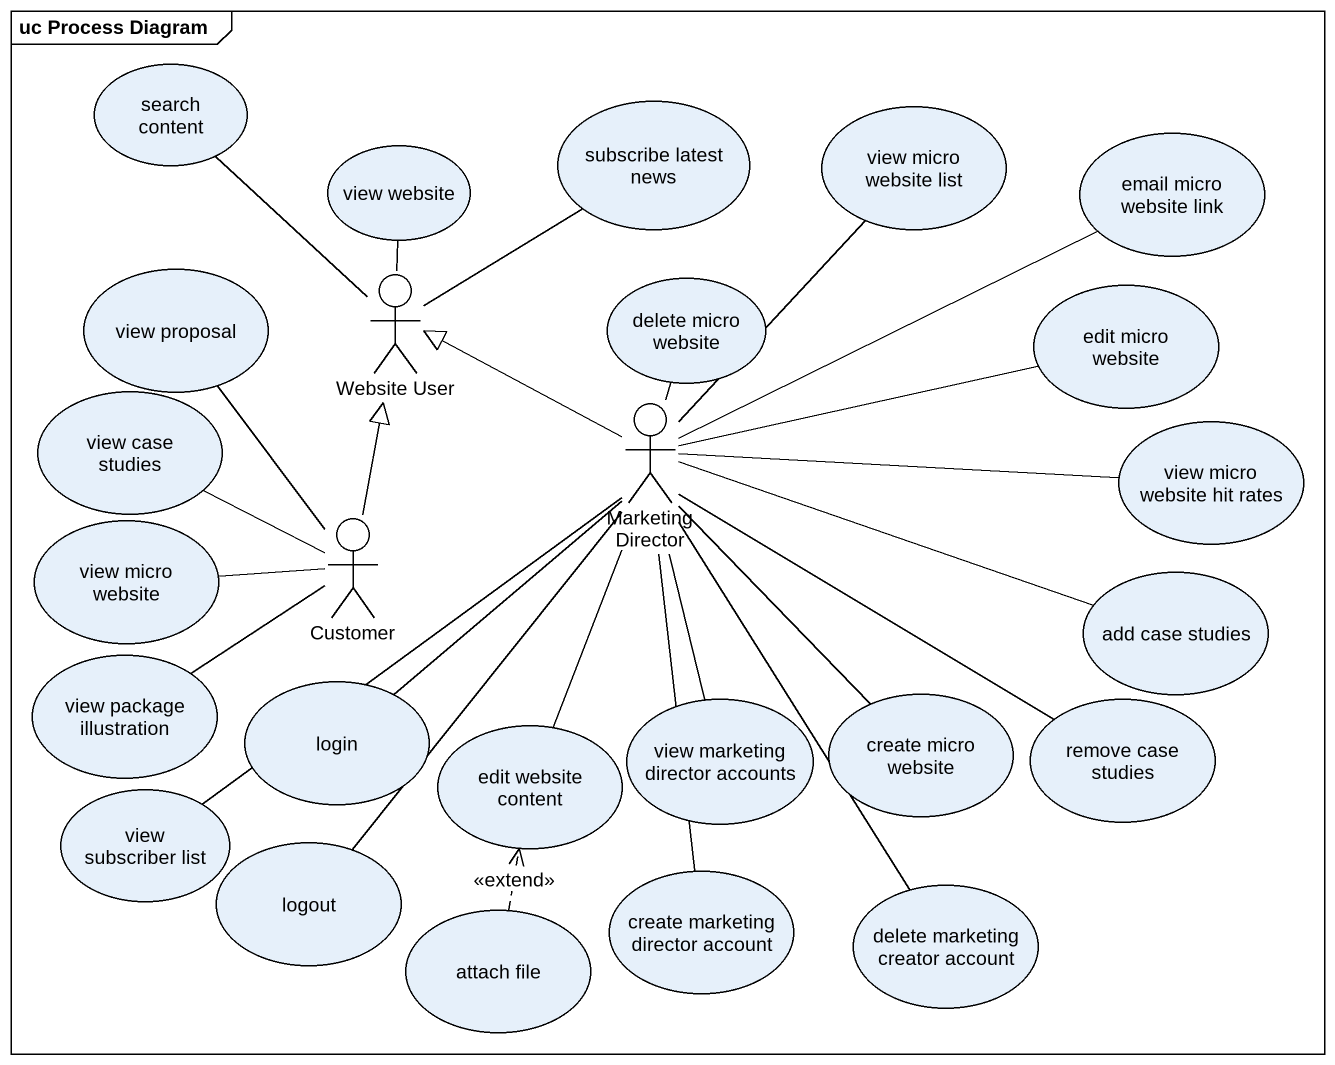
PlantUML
@startuml
mainframe uc Process Diagram
usecase "search content" as search_content
usecase "view website" as view_website
usecase "subscribe latest news" as subscribe_latest_news
usecase "view micro website list" as view_micro_website_list
usecase "email micro website link" as email_micro_website_link
usecase "view proposal" as view_proposal
actor "Website User" as Website_User
usecase "delete micro website" as delete_micro_website
usecase "edit micro website" as edit_micro_website
usecase "view case studies" as view_case_studies
actor "Marketing Director" as Marketing_Director
usecase "view micro website hit rates" as view_micro_website_hit_rates
usecase "view micro website" as view_micro_website
actor Customer
usecase "add case studies" as add_case_studies
usecase "view package illustration" as view_package_illustration
usecase login
usecase "view marketing director accounts" as view_marketing_director
usecase "create micro website" as create_micro_website
usecase "remove case studies" as remove_case_studies
usecase "view subscriber list" as view_subscriber_list
usecase "edit website content" as edit_website_content
usecase logout
usecase "create marketing director account" as create_marketing_director
usecase "attach file" as attach_file
usecase "delete marketing creator account" as delete_marketing_creator
search_content -- Website_User
view_website -- Website_User
subscribe_latest_news -- Website_User
view_micro_website_list -- Marketing_Director
email_micro_website_link -left- Marketing_Director
view_proposal -- Customer
delete_micro_website -- Marketing_Director
edit_micro_website -left- Marketing_Director
view_case_studies -- Customer
Marketing_Director -left-|> Website_User
view_micro_website_hit_rates -left- Marketing_Director
view_micro_website -right- Customer
Customer -up-|> Website_User
add_case_studies -left- Marketing_Director
view_package_illustration -right- Customer
login -up- Marketing_Director
view_marketing_director -up- Marketing_Director
create_micro_website -up- Marketing_Director
remove_case_studies -left- Marketing_Director
view_subscriber_list -up- Marketing_Director
edit_website_content -up- Marketing_Director
logout -up- Marketing_Director
create_marketing_director -up- Marketing_Director
attach_file .up.> edit_website_content : <<extend>>
delete_marketing_creator -up- Marketing_Director
@enduml
